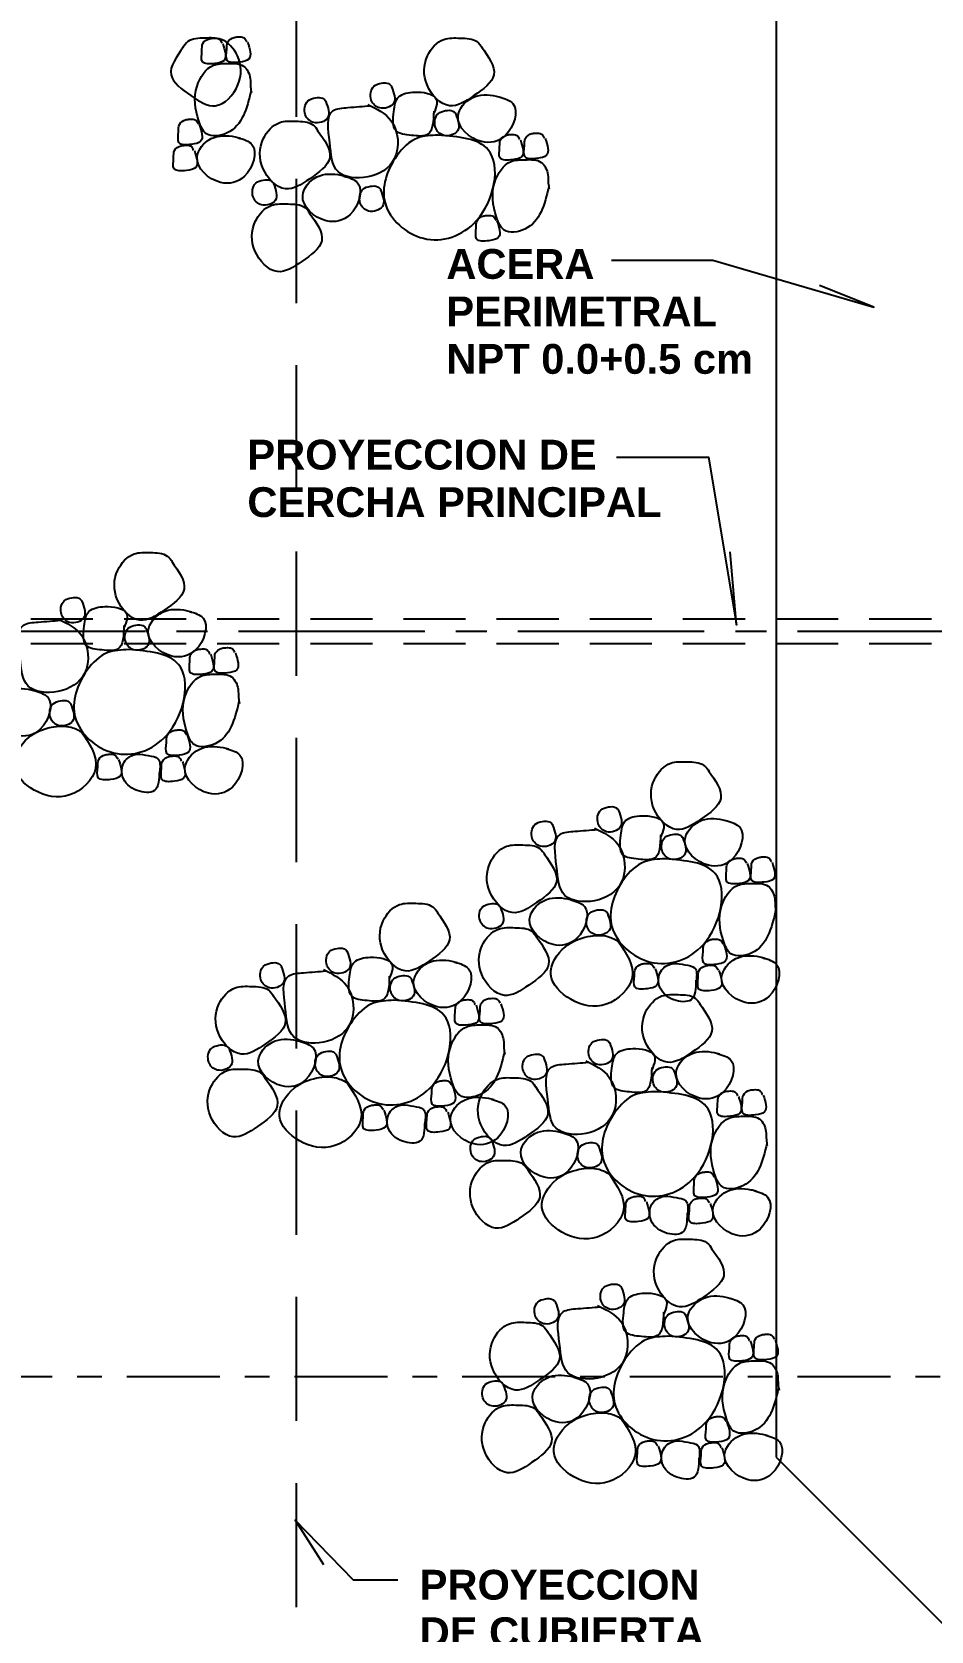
# Model space of a CAD drawing. Extents: x 504.5 to 598.6, y 648.3 to 688.4.
# Drawn here: x 512.47 to 516.09, y 661.04 to 667.48 of the extents above; entities that cross this region are included whole.
import ezdxf

# ---------------------------------------------------------------- set-up
doc = ezdxf.new("R2010")
doc.units = 0
doc.header["$MEASUREMENT"] = 0
doc.linetypes.add('CENTER2', pattern=[1.125, 0.75, -0.125, 0.125, -0.125])
doc.linetypes.add('HIDDEN', pattern=[0.375, 0.25, -0.125])
doc.layers.get('0').update_dxf_attribs({"linetype": 'CONTINUOUS'})
doc.layers.get('DEFPOINTS').update_dxf_attribs({"linetype": 'CONTINUOUS'})
for name, color, linetype in [('1', 6, 'CONTINUOUS'), ('2', 1, 'CONTINUOUS'), ('EJES', 6, 'CENTER2'), ('PROYECCIONES', 6, 'HIDDEN'), ('texturas', 6, 'CONTINUOUS')]:
    doc.layers.add(name, color=color, linetype=linetype)
doc.styles.add('ALR4', font='sanssb__.ttf')
doc.dimstyles.new('1-50', dxfattribs={"dimscale": 0.6, "dimtxt": 0.18, "dimasz": 0.18, "dimexe": 0.18, "dimexo": 0.0625, "dimgap": 0.09, "dimtad": 1, "dimzin": 4, "dimdsep": 46, "dimtxsty": 'Standard', "dimblk1": 'ARCHTICK', "dimblk2": 'ARCHTICK', "dimsah": 1, "dimcen": 0.09, "dimdle": 0.18, "dimclrd": 6, "dimclre": 6, "dimclrt": 1, "dimadec": 0, "dimazin": 0, "dimtfac": 1, "dimtofl": 0, "dimtmove": 0, "dimatfit": 3, "dimldrblk": 'ARCHTICK', "dimfxl": 1, "dimtolj": 1, "dimtzin": 4, "dimarcsym": 0})

# ---------------------------------------------------------------- blocks, each defined once
blk = doc.blocks.new('_ARCHTICK')
at = {"color": 0, "linetype": 'ByBlock', "const_width": 0.15}
blk.add_lwpolyline([(-0.5, -0.5), (0.5, 0.5)], dxfattribs=at)
blk = doc.blocks.new('*D73')
at = {"color": 6, "linetype": 'ByBlock', "transparency": 16777216}
blk.add_arc((531.3727, 659.0641), 0.8835, 0, 45, dxfattribs=at)
at = {"layer": 'DEFPOINTS', "color": 0, "linetype": 'ByBlock', "transparency": 16777216}
for p in [(534.3373, 662.0287), (532.2262, 659.2927), (505.4273, 659.0641), (531.3873, 659.0787), (544.8842, 659.0641)]:
    blk.add_point(p, dxfattribs=at)
at = {"color": 6, "linetype": 'ByBlock', "transparency": 16777216, "xscale": 0.108, "yscale": 0.108, "zscale": 0.108}
for p, rotation in [((531.9975, 659.6888), 134.9999999999654), ((532.2563, 659.0641), 270.0000000000001)]:
    blk.add_blockref('_ARCHTICK', p, dxfattribs=dict(at, rotation=rotation))
at = {"color": 1, "linetype": 'ByBlock', "transparency": 16777216, "insert": (532.2905, 659.4442), "char_height": 0.108, "attachment_point": 5, "rotation": 292.5, "style": 'ALR4'}
blk.add_mtext('\\A1;45.00°', dxfattribs=at)
blk = doc.blocks.new('*D249')
at = {"color": 6, "linetype": 'ByBlock', "transparency": 16777216}
blk.add_arc((519.1311, 659.0641), 0.7852, 135, 180, dxfattribs=at)
at = {"layer": 'DEFPOINTS', "color": 0, "linetype": 'ByBlock', "transparency": 16777216}
for p in [(516.1665, 662.0287), (518.4511, 659.4567), (505.4273, 659.0641), (519.1165, 659.0787), (544.8842, 659.0641)]:
    blk.add_point(p, dxfattribs=at)
at = {"color": 6, "linetype": 'ByBlock', "transparency": 16777216, "xscale": 0.108, "yscale": 0.108, "zscale": 0.108}
for p, rotation in [((518.5759, 659.6193), 45.00000000003484), ((518.3459, 659.0641), 269.9999999999998)]:
    blk.add_blockref('_ARCHTICK', p, dxfattribs=dict(at, rotation=rotation))
at = {"color": 1, "linetype": 'ByBlock', "transparency": 16777216, "insert": (518.3042, 659.4066), "char_height": 0.108, "attachment_point": 5, "rotation": 67.5, "style": 'ALR4'}
blk.add_mtext('\\A1;45.00°', dxfattribs=at)

msp = doc.modelspace()

# ---------------------------------------------------------------- linework, layer by layer
at = {"layer": '1'}
for points in [[(514.088, 667.1577), (514.063, 667.0633), (513.9989, 667.0597), (513.9365, 667.0775), (513.9276, 667.1559), (513.9472, 667.2146), (514.0114, 667.2342), (514.063, 667.2289), (514.0986, 667.2057), (514.1004, 667.1861), (514.088, 667.1488)], [(514.3516, 667.2146), (514.4068, 667.1879), (514.3766, 667.0597), (514.2804, 667.0348), (514.1859, 667.1363), (514.2429, 667.2111), (514.3391, 667.2182), (514.3605, 667.2128)], [(513.8225, 667.1844), (513.9169, 667.1185), (513.9294, 666.9654), (513.8225, 666.8924), (513.7032, 666.9138), (513.6693, 667.0313), (513.6836, 667.1594), (513.7423, 667.1719), (513.8332, 667.179)], [(514.177, 667.1452), (514.1842, 667.0775), (514.1289, 667.0597), (514.0951, 667.0918), (514.1058, 667.147), (514.1361, 667.1594), (514.1646, 667.1577), (514.1788, 667.1452)], [(514.106, 667.0607), (514.3078, 667.0014), (514.2603, 666.7167), (514.0467, 666.6456), (513.8924, 666.7879), (513.9398, 666.9777), (514.0229, 667.0489), (514.106, 667.0607)], [(514.5511, 666.8515), (514.4549, 666.6823), (514.3712, 666.6788), (514.3409, 666.7304), (514.3338, 666.871), (514.3997, 666.9547), (514.4549, 666.9618), (514.5209, 666.9511), (514.5476, 666.9013), (514.5494, 666.8675), (514.5529, 666.8443)], [(513.7263, 666.896), (513.7815, 666.8693), (513.7513, 666.7411), (513.6551, 666.7161), (513.5606, 666.8176), (513.6176, 666.8924), (513.7138, 666.8995), (513.7352, 666.8942)], [(513.8742, 666.8408), (513.8813, 666.7731), (513.8261, 666.7553), (513.7922, 666.7874), (513.8029, 666.8425), (513.8332, 666.855), (513.8617, 666.8532), (513.876, 666.8408)], [(514.3427, 666.7161), (514.3481, 666.6485), (514.3106, 666.636), (514.2608, 666.6432), (514.259, 666.6877), (514.2625, 666.7161), (514.2893, 666.7357), (514.3035, 666.7375), (514.3285, 666.734), (514.3391, 666.7179)], [(514.5328, 664.1679), (514.5827, 664.0557), (514.5025, 663.9721), (514.4045, 663.9311), (514.3137, 664.0148), (514.3154, 664.1323), (514.3813, 664.1982), (514.4473, 664.2035), (514.515, 664.1893), (514.5363, 664.1643)], [(515.0194, 664.1475), (515.2211, 664.0882), (515.1737, 663.8035), (514.96, 663.7324), (514.8057, 663.8747), (514.8532, 664.0645), (514.9363, 664.1357), (515.0194, 664.1475)], [(514.6397, 663.9827), (514.6949, 663.956), (514.6646, 663.8279), (514.5684, 663.8029), (514.474, 663.9044), (514.531, 663.9792), (514.6272, 663.9863), (514.6486, 663.981)], [(514.3564, 663.9525), (514.3635, 663.8848), (514.3083, 663.867), (514.2745, 663.8991), (514.2851, 663.9543), (514.3154, 663.9667), (514.3439, 663.9649), (514.3582, 663.9525)], [(514.7875, 663.9276), (514.7947, 663.8599), (514.7394, 663.8421), (514.7056, 663.8741), (514.7163, 663.9293), (514.7466, 663.9418), (514.7751, 663.94), (514.7893, 663.9276)], [(514.5007, 663.835), (514.5506, 663.7228), (514.4704, 663.6391), (514.3724, 663.5982), (514.2816, 663.6819), (514.2834, 663.7994), (514.3493, 663.8652), (514.4152, 663.8706), (514.4829, 663.8563), (514.5043, 663.8314)], [(514.8285, 663.819), (514.8873, 663.6694), (514.7822, 663.5626), (514.6397, 663.5822), (514.5595, 663.6819), (514.6183, 663.794), (514.7091, 663.835), (514.7893, 663.835), (514.8356, 663.8136)], [(514.173, 663.7321), (514.2282, 663.7054), (514.1979, 663.5772), (514.1017, 663.5522), (514.0073, 663.6537), (514.0643, 663.7285), (514.1605, 663.7356), (514.1819, 663.7303)], [(514.9799, 663.705), (514.9853, 663.6374), (514.9479, 663.6249), (514.898, 663.632), (514.8962, 663.6765), (514.8998, 663.705), (514.9265, 663.7246), (514.9407, 663.7264), (514.9657, 663.7228), (514.9764, 663.7068)], [(515.1438, 663.6587), (515.1242, 663.5804), (515.0547, 663.5804), (514.996, 663.6374), (515.0066, 663.7015), (515.0547, 663.7264), (515.0993, 663.721), (515.1385, 663.7086), (515.1456, 663.6587)], [(514.2585, 663.5594), (514.2638, 663.4917), (514.2264, 663.4793), (514.1765, 663.4864), (514.1747, 663.5309), (514.1783, 663.5594), (514.205, 663.5789), (514.2193, 663.5807), (514.2442, 663.5772), (514.2549, 663.5611)], [(514.3582, 663.5647), (514.3636, 663.4971), (514.3262, 663.4846), (514.2763, 663.4917), (514.2745, 663.5362), (514.2781, 663.5647), (514.3048, 663.5843), (514.319, 663.5861), (514.344, 663.5825), (514.3547, 663.5665)], [(515.1581, 663.5655), (515.208, 663.4534), (515.1278, 663.3697), (515.0298, 663.3287), (514.939, 663.4124), (514.9408, 663.5299), (515.0067, 663.5958), (515.0726, 663.6011), (515.1403, 663.5869), (515.1617, 663.562)], [(514.3725, 663.3689), (514.2763, 663.1997), (514.1926, 663.1962), (514.1623, 663.2478), (514.1551, 663.3885), (514.2211, 663.4721), (514.2763, 663.4793), (514.3422, 663.4686), (514.3689, 663.4187), (514.3707, 663.3849), (514.3743, 663.3618)], [(514.7965, 663.4053), (514.8036, 663.3376), (514.7484, 663.3198), (514.7145, 663.3519), (514.7252, 663.4071), (514.7555, 663.4195), (514.784, 663.4178), (514.7982, 663.4053)], [(514.531, 663.3465), (514.5381, 663.2789), (514.4829, 663.2611), (514.4491, 663.2931), (514.4598, 663.3483), (514.49, 663.3608), (514.5185, 663.359), (514.5328, 663.3465)], [(514.9657, 663.3074), (514.9408, 663.213), (514.8766, 663.2095), (514.8143, 663.2273), (514.8054, 663.3056), (514.825, 663.3643), (514.8891, 663.3839), (514.9408, 663.3786), (514.9764, 663.3554), (514.9782, 663.3359), (514.9657, 663.2985)], [(514.7003, 663.3341), (514.7947, 663.2682), (514.8071, 663.1151), (514.7003, 663.0421), (514.5809, 663.0635), (514.547, 663.181), (514.5613, 663.3092), (514.6201, 663.3216), (514.7109, 663.3287)], [(515.0548, 663.2949), (515.0619, 663.2273), (515.0067, 663.2095), (514.9728, 663.2415), (514.9835, 663.2967), (515.0138, 663.3092), (515.0423, 663.3074), (515.0565, 663.2949)], [(514.4972, 663.2308), (514.547, 663.1187), (514.4669, 663.035), (514.3689, 662.994), (514.278, 663.0777), (514.2798, 663.1952), (514.3457, 663.2611), (514.4117, 663.2664), (514.4794, 663.2522), (514.5007, 663.2273)], [(514.3208, 663.1802), (514.376, 663.1535), (514.3458, 663.0253), (514.2496, 663.0004), (514.1551, 663.1018), (514.2121, 663.1766), (514.3083, 663.1837), (514.3297, 663.1784)], [(514.9837, 663.2105), (515.1855, 663.1511), (515.1381, 662.8665), (514.9244, 662.7953), (514.7701, 662.9376), (514.8176, 663.1274), (514.9007, 663.1986), (514.9837, 663.2105)], [(514.3208, 663.0154), (514.3279, 662.9478), (514.2727, 662.93), (514.2389, 662.962), (514.2495, 663.0172), (514.2798, 663.0296), (514.3083, 663.0279), (514.3226, 663.0154)], [(514.6041, 663.0457), (514.6593, 663.019), (514.629, 662.8908), (514.5328, 662.8659), (514.4384, 662.9673), (514.4954, 663.0421), (514.5916, 663.0492), (514.613, 663.0439)], [(514.7519, 662.9905), (514.759, 662.9228), (514.7038, 662.905), (514.67, 662.9371), (514.6807, 662.9923), (514.7109, 663.0047), (514.7394, 663.0029), (514.7537, 662.9905)], [(514.4651, 662.8979), (514.515, 662.7857), (514.4348, 662.7021), (514.3368, 662.6611), (514.246, 662.7448), (514.2478, 662.8623), (514.3137, 662.9282), (514.3796, 662.9335), (514.4473, 662.9193), (514.4687, 662.8943)], [(514.7929, 662.8819), (514.8517, 662.7323), (514.7466, 662.6255), (514.6041, 662.6451), (514.5239, 662.7448), (514.5827, 662.857), (514.6735, 662.8979), (514.7537, 662.8979), (514.8, 662.8765)], [(514.9443, 662.7679), (514.9497, 662.7003), (514.9122, 662.6878), (514.8624, 662.695), (514.8606, 662.7395), (514.8642, 662.7679), (514.8909, 662.7875), (514.9051, 662.7893), (514.9301, 662.7857), (514.9408, 662.7697)], [(515.1082, 662.7217), (515.0886, 662.6433), (515.0191, 662.6433), (514.9604, 662.7003), (514.971, 662.7644), (515.0191, 662.7893), (515.0637, 662.784), (515.1029, 662.7715), (515.11, 662.7217)]]:
    msp.add_spline(points, degree=3, dxfattribs=at)
at = {"layer": '2'}
for points in [[(514.8033, 666.5579), (515.2116, 666.5579), (515.8604, 666.3684), (515.6417, 666.4559)], [(514.824, 665.7644), (515.1947, 665.7644), (515.3064, 665.0894), (515.281, 665.3838)], [(513.9439, 661.2437), (513.7657, 661.2437), (513.5301, 661.4854), (513.6447, 661.3073)]]:
    msp.add_lwpolyline(points, dxfattribs=at)
for points in [[(513.0808, 667.4158), (513.0309, 667.3036), (513.111, 667.22), (513.209, 667.179), (513.2999, 667.2627), (513.2981, 667.3802), (513.2322, 667.4461), (513.1663, 667.4514), (513.0986, 667.4372), (513.0772, 667.4122)], [(513.2388, 667.4294), (513.2442, 667.3617), (513.2068, 667.3493), (513.1569, 667.3564), (513.1551, 667.4009), (513.1587, 667.4294), (513.1854, 667.449), (513.1996, 667.4507), (513.2246, 667.4472), (513.2353, 667.4312)], [(513.3386, 667.4347), (513.3439, 667.3671), (513.3065, 667.3546), (513.2566, 667.3617), (513.2549, 667.4062), (513.2584, 667.4347), (513.2851, 667.4543), (513.2994, 667.4561), (513.3243, 667.4525), (513.335, 667.4365)], [(514.2804, 667.4158), (514.3302, 667.3036), (514.2501, 667.22), (514.1521, 667.179), (514.0612, 667.2627), (514.063, 667.3802), (514.1289, 667.4461), (514.1948, 667.4514), (514.2625, 667.4372), (514.2839, 667.4122)], [(513.3528, 667.2389), (513.2566, 667.0698), (513.1729, 667.0662), (513.1426, 667.1178), (513.1355, 667.2585), (513.2014, 667.3421), (513.2566, 667.3493), (513.3225, 667.3386), (513.3493, 667.2887), (513.3511, 667.2549), (513.3546, 667.2318)], [(513.6533, 667.1968), (513.6604, 667.1292), (513.6052, 667.1114), (513.5713, 667.1434), (513.582, 667.1986), (513.6123, 667.2111), (513.6408, 667.2093), (513.6551, 667.1968)], [(513.9187, 667.2556), (513.9258, 667.1879), (513.8706, 667.1701), (513.8368, 667.2022), (513.8475, 667.2574), (513.8777, 667.2698), (513.9062, 667.268), (513.9205, 667.2556)], [(513.1444, 667.1036), (513.1497, 667.0359), (513.1123, 667.0235), (513.0625, 667.0306), (513.0607, 667.0751), (513.0642, 667.1036), (513.091, 667.1232), (513.1052, 667.1249), (513.1301, 667.1214), (513.1408, 667.1054)], [(513.6194, 667.0811), (513.6693, 666.9689), (513.5891, 666.8853), (513.4912, 666.8443), (513.4003, 666.928), (513.4021, 667.0455), (513.468, 667.1114), (513.5339, 667.1167), (513.6016, 667.1025), (513.623, 667.0775)], [(513.1248, 666.9985), (513.1301, 666.9309), (513.0927, 666.9184), (513.0429, 666.9256), (513.0411, 666.9701), (513.0446, 666.9985), (513.0714, 667.0181), (513.0856, 667.0199), (513.1106, 667.0163), (513.1212, 667.0003)], [(513.3012, 667.0502), (513.3564, 667.0235), (513.3261, 666.8953), (513.2299, 666.8704), (513.1355, 666.9718), (513.1925, 667.0466), (513.2887, 667.0537), (513.3101, 667.0484)], [(514.4371, 667.0419), (514.4425, 666.9743), (514.4051, 666.9618), (514.3552, 666.9689), (514.3534, 667.0135), (514.357, 667.0419), (514.3837, 667.0615), (514.3979, 667.0633), (514.4229, 667.0597), (514.4336, 667.0437)], [(514.5369, 667.0473), (514.5422, 666.9796), (514.5048, 666.9672), (514.4549, 666.9743), (514.4532, 667.0188), (514.4567, 667.0473), (514.4834, 667.0669), (514.4977, 667.0686), (514.5226, 667.0651), (514.5333, 667.0491)], [(513.4431, 666.8657), (513.4502, 666.798), (513.395, 666.7802), (513.3611, 666.8123), (513.3718, 666.8675), (513.4021, 666.8799), (513.4306, 666.8782), (513.4448, 666.8657)], [(513.5874, 666.7482), (513.6372, 666.636), (513.5571, 666.5524), (513.4591, 666.5114), (513.3682, 666.5951), (513.37, 666.7126), (513.4359, 666.7785), (513.5018, 666.7838), (513.5695, 666.7696), (513.5909, 666.7446)], [(513.0334, 665.3448), (513.0833, 665.2326), (513.0031, 665.1489), (512.9052, 665.108), (512.8143, 665.1917), (512.8161, 665.3092), (512.882, 665.375), (512.9479, 665.3804), (513.0156, 665.3661), (513.037, 665.3412)], [(512.6718, 665.1845), (512.6789, 665.1169), (512.6237, 665.0991), (512.5898, 665.1311), (512.6005, 665.1863), (512.6308, 665.1988), (512.6593, 665.197), (512.6736, 665.1845)], [(512.841, 665.0866), (512.8161, 664.9923), (512.752, 664.9887), (512.6896, 665.0065), (512.6807, 665.0848), (512.7003, 665.1436), (512.7644, 665.1632), (512.8161, 665.1578), (512.8517, 665.1347), (512.8535, 665.1151), (512.841, 665.0777)], [(513.1047, 665.1436), (513.1599, 665.1169), (513.1296, 664.9887), (513.0334, 664.9638), (512.939, 665.0653), (512.996, 665.14), (513.0922, 665.1472), (513.1136, 665.1418)], [(512.5756, 665.1133), (512.67, 665.0475), (512.6825, 664.8944), (512.5756, 664.8214), (512.4562, 664.8427), (512.4224, 664.9602), (512.4366, 665.0884), (512.4954, 665.1009), (512.5863, 665.108)], [(512.9301, 665.0742), (512.9372, 665.0065), (512.882, 664.9887), (512.8482, 665.0208), (512.8588, 665.0759), (512.8891, 665.0884), (512.9176, 665.0866), (512.9319, 665.0742)], [(512.8591, 664.9897), (513.0609, 664.9304), (513.0134, 664.6457), (512.7997, 664.5745), (512.6454, 664.7169), (512.6929, 664.9067), (512.776, 664.9778), (512.8591, 664.9897)], [(513.1902, 664.9709), (513.1955, 664.9033), (513.1581, 664.8908), (513.1083, 664.8979), (513.1065, 664.9424), (513.11, 664.9709), (513.1368, 664.9905), (513.151, 664.9923), (513.176, 664.9887), (513.1866, 664.9727)], [(513.29, 664.9763), (513.2953, 664.9086), (513.2579, 664.8961), (513.208, 664.9033), (513.2062, 664.9478), (513.2098, 664.9763), (513.2365, 664.9958), (513.2508, 664.9976), (513.2757, 664.9941), (513.2864, 664.978)], [(513.3042, 664.7804), (513.208, 664.6113), (513.1243, 664.6077), (513.094, 664.6594), (513.0869, 664.8), (513.1528, 664.8837), (513.208, 664.8908), (513.2739, 664.8801), (513.3007, 664.8303), (513.3024, 664.7964), (513.306, 664.7733)], [(512.4794, 664.8249), (512.5346, 664.7982), (512.5043, 664.67), (512.4081, 664.6451), (512.3137, 664.7466), (512.3707, 664.8214), (512.4669, 664.8285), (512.4883, 664.8231)], [(512.6273, 664.7697), (512.6344, 664.7021), (512.5792, 664.6843), (512.5453, 664.7163), (512.556, 664.7715), (512.5863, 664.784), (512.6148, 664.7822), (512.629, 664.7697)], [(512.6682, 664.6611), (512.727, 664.5116), (512.6219, 664.4048), (512.4794, 664.4244), (512.3992, 664.5241), (512.458, 664.6362), (512.5489, 664.6772), (512.629, 664.6772), (512.6754, 664.6558)], [(513.0958, 664.6451), (513.1011, 664.5775), (513.0637, 664.565), (513.0138, 664.5721), (513.0121, 664.6166), (513.0156, 664.6451), (513.0423, 664.6647), (513.0566, 664.6665), (513.0815, 664.6629), (513.0922, 664.6469)], [(513.2526, 664.5917), (513.3078, 664.565), (513.2775, 664.4368), (513.1813, 664.4119), (513.0869, 664.5134), (513.1439, 664.5881), (513.2401, 664.5953), (513.2615, 664.5899)], [(512.8197, 664.5472), (512.825, 664.4796), (512.7876, 664.4671), (512.7377, 664.4742), (512.7359, 664.5187), (512.7395, 664.5472), (512.7662, 664.5668), (512.7805, 664.5686), (512.8054, 664.565), (512.8161, 664.549)], [(512.9836, 664.5009), (512.964, 664.4226), (512.8945, 664.4226), (512.8357, 664.4796), (512.8464, 664.5436), (512.8945, 664.5686), (512.939, 664.5632), (512.9782, 664.5508), (512.9853, 664.5009)], [(513.0762, 664.5401), (513.0815, 664.4724), (513.0441, 664.46), (512.9942, 664.4671), (512.9925, 664.5116), (512.996, 664.5401), (513.0227, 664.5597), (513.037, 664.5614), (513.0619, 664.5579), (513.0726, 664.5419)], [(515.1937, 664.5026), (515.2436, 664.3904), (515.1634, 664.3068), (515.0654, 664.2658), (514.9746, 664.3495), (514.9764, 664.467), (515.0423, 664.5329), (515.1082, 664.5382), (515.1759, 664.524), (515.1973, 664.499)], [(514.8321, 664.3424), (514.8392, 664.2747), (514.784, 664.2569), (514.7501, 664.289), (514.7608, 664.3441), (514.7911, 664.3566), (514.8196, 664.3548), (514.8338, 664.3424)], [(515.0013, 664.2444), (514.9764, 664.1501), (514.9122, 664.1465), (514.8499, 664.1643), (514.841, 664.2427), (514.8606, 664.3014), (514.9247, 664.321), (514.9764, 664.3157), (515.012, 664.2925), (515.0138, 664.2729), (515.0013, 664.2355)], [(515.265, 664.3014), (515.3202, 664.2747), (515.2899, 664.1465), (515.1937, 664.1216), (515.0993, 664.2231), (515.1563, 664.2979), (515.2525, 664.305), (515.2739, 664.2996)], [(514.5666, 664.2836), (514.5737, 664.216), (514.5185, 664.1982), (514.4847, 664.2302), (514.4954, 664.2854), (514.5256, 664.2979), (514.5542, 664.2961), (514.5684, 664.2836)], [(514.7359, 664.2712), (514.8303, 664.2053), (514.8428, 664.0522), (514.7359, 663.9792), (514.6165, 664.0005), (514.5827, 664.118), (514.5969, 664.2462), (514.6557, 664.2587), (514.7466, 664.2658)], [(515.0904, 664.232), (515.0975, 664.1643), (515.0423, 664.1465), (515.0084, 664.1786), (515.0191, 664.2338), (515.0494, 664.2462), (515.0779, 664.2444), (515.0922, 664.232)], [(515.3505, 664.1287), (515.3558, 664.0611), (515.3184, 664.0486), (515.2685, 664.0557), (515.2667, 664.1002), (515.2703, 664.1287), (515.297, 664.1483), (515.3113, 664.1501), (515.3362, 664.1465), (515.3469, 664.1305)], [(515.4502, 664.1341), (515.4556, 664.0664), (515.4182, 664.054), (515.3683, 664.0611), (515.3665, 664.1056), (515.3701, 664.1341), (515.3968, 664.1537), (515.411, 664.1554), (515.436, 664.1519), (515.4467, 664.1359)], [(515.4645, 663.9382), (515.3683, 663.7691), (515.2846, 663.7655), (515.2543, 663.8172), (515.2471, 663.9578), (515.3131, 664.0415), (515.3683, 664.0486), (515.4342, 664.0379), (515.4609, 663.9881), (515.4627, 663.9543), (515.4663, 663.9311)], [(514.1017, 663.9332), (514.1516, 663.8211), (514.0714, 663.7374), (513.9734, 663.6964), (513.8826, 663.7801), (513.8844, 663.8976), (513.9503, 663.9635), (514.0162, 663.9688), (514.0839, 663.9546), (514.1053, 663.9297)], [(515.2561, 663.8029), (515.2614, 663.7353), (515.224, 663.7228), (515.1741, 663.7299), (515.1723, 663.7745), (515.1759, 663.8029), (515.2026, 663.8225), (515.2169, 663.8243), (515.2418, 663.8207), (515.2525, 663.8047)], [(513.7401, 663.773), (513.7472, 663.7054), (513.692, 663.6875), (513.6581, 663.7196), (513.6688, 663.7748), (513.6991, 663.7872), (513.7276, 663.7855), (513.7418, 663.773)], [(513.9093, 663.6751), (513.8844, 663.5807), (513.8202, 663.5772), (513.7579, 663.595), (513.749, 663.6733), (513.7686, 663.7321), (513.8327, 663.7516), (513.8844, 663.7463), (513.92, 663.7232), (513.9218, 663.7036), (513.9093, 663.6662)], [(515.4128, 663.7495), (515.4681, 663.7228), (515.4378, 663.5946), (515.3416, 663.5697), (515.2471, 663.6712), (515.3042, 663.746), (515.4004, 663.7531), (515.4217, 663.7477)], [(513.4746, 663.7143), (513.4817, 663.6466), (513.4265, 663.6288), (513.3927, 663.6608), (513.4034, 663.716), (513.4336, 663.7285), (513.4621, 663.7267), (513.4764, 663.7143)], [(513.6439, 663.7018), (513.7383, 663.6359), (513.7507, 663.4828), (513.6439, 663.4098), (513.5245, 663.4312), (513.4907, 663.5487), (513.5049, 663.6769), (513.5637, 663.6893), (513.6545, 663.6964)], [(513.9984, 663.6626), (514.0055, 663.595), (513.9503, 663.5772), (513.9164, 663.6092), (513.9271, 663.6644), (513.9574, 663.6769), (513.9859, 663.6751), (514.0002, 663.6626)], [(515.2365, 663.6979), (515.2418, 663.6302), (515.2044, 663.6178), (515.1545, 663.6249), (515.1527, 663.6694), (515.1563, 663.6979), (515.183, 663.7175), (515.1973, 663.7193), (515.2222, 663.7157), (515.2329, 663.6997)], [(513.4408, 663.5985), (513.4907, 663.4864), (513.4105, 663.4027), (513.3125, 663.3618), (513.2216, 663.4454), (513.2234, 663.5629), (513.2893, 663.6288), (513.3553, 663.6341), (513.423, 663.6199), (513.4443, 663.595)], [(513.9274, 663.5782), (514.1291, 663.5189), (514.0817, 663.2342), (513.868, 663.163), (513.7137, 663.3053), (513.7612, 663.4951), (513.8443, 663.5663), (513.9274, 663.5782)], [(513.5477, 663.4134), (513.6029, 663.3867), (513.5726, 663.2585), (513.4764, 663.2336), (513.382, 663.3351), (513.439, 663.4098), (513.5352, 663.4169), (513.5566, 663.4116)], [(513.2644, 663.3831), (513.2715, 663.3155), (513.2163, 663.2977), (513.1825, 663.3297), (513.1931, 663.3849), (513.2234, 663.3974), (513.2519, 663.3956), (513.2662, 663.3831)], [(513.6955, 663.3582), (513.7026, 663.2905), (513.6474, 663.2727), (513.6136, 663.3048), (513.6243, 663.36), (513.6545, 663.3724), (513.6831, 663.3707), (513.6973, 663.3582)], [(515.2294, 663.3643), (515.2846, 663.3376), (515.2543, 663.2095), (515.1581, 663.1845), (515.0637, 663.286), (515.1207, 663.3608), (515.2169, 663.3679), (515.2383, 663.3626)], [(513.4087, 663.2656), (513.4586, 663.1535), (513.3784, 663.0698), (513.2804, 663.0288), (513.1896, 663.1125), (513.1914, 663.23), (513.2573, 663.2959), (513.3232, 663.3012), (513.3909, 663.287), (513.4123, 663.2621)], [(513.7365, 663.2496), (513.7953, 663.1001), (513.6902, 662.9932), (513.5477, 663.0128), (513.4675, 663.1125), (513.5263, 663.2247), (513.6171, 663.2656), (513.6973, 663.2656), (513.7436, 663.2443)], [(514.164, 663.2336), (514.1694, 663.1659), (514.132, 663.1535), (514.0821, 663.1606), (514.0803, 663.2051), (514.0839, 663.2336), (514.1106, 663.2532), (514.1249, 663.2549), (514.1498, 663.2514), (514.1605, 663.2354)], [(515.4146, 663.197), (515.42, 663.1293), (515.3826, 663.1169), (515.3327, 663.124), (515.3309, 663.1685), (515.3345, 663.197), (515.3612, 663.2166), (515.3754, 663.2184), (515.4004, 663.2148), (515.4111, 663.1988)], [(513.8879, 663.1357), (513.8933, 663.068), (513.8559, 663.0555), (513.806, 663.0627), (513.8042, 663.1072), (513.8078, 663.1357), (513.8345, 663.1552), (513.8487, 663.157), (513.8737, 663.1535), (513.8844, 663.1374)], [(514.0518, 663.0894), (514.0322, 663.011), (513.9627, 663.011), (513.904, 663.068), (513.9146, 663.1321), (513.9627, 663.157), (514.0073, 663.1517), (514.0465, 663.1392), (514.0536, 663.0894)], [(515.3149, 663.1917), (515.3202, 663.124), (515.2828, 663.1115), (515.2329, 663.1187), (515.2311, 663.1632), (515.2347, 663.1917), (515.2614, 663.2112), (515.2757, 663.213), (515.3006, 663.2095), (515.3113, 663.1934)], [(514.1445, 663.1285), (514.1498, 663.0609), (514.1124, 663.0484), (514.0625, 663.0555), (514.0607, 663.1001), (514.0643, 663.1285), (514.091, 663.1481), (514.1053, 663.1499), (514.1302, 663.1463), (514.1409, 663.1303)], [(515.4289, 663.0012), (515.3327, 662.832), (515.2489, 662.8285), (515.2187, 662.8801), (515.2115, 663.0207), (515.2775, 663.1044), (515.3327, 663.1115), (515.3986, 663.1009), (515.4253, 663.051), (515.4271, 663.0172), (515.4307, 662.994)], [(515.2204, 662.8659), (515.2258, 662.7982), (515.1884, 662.7857), (515.1385, 662.7929), (515.1367, 662.8374), (515.1403, 662.8659), (515.167, 662.8854), (515.1813, 662.8872), (515.2062, 662.8837), (515.2169, 662.8676)], [(515.2008, 662.7608), (515.2062, 662.6932), (515.1688, 662.6807), (515.1189, 662.6878), (515.1171, 662.7323), (515.1207, 662.7608), (515.1474, 662.7804), (515.1617, 662.7822), (515.1866, 662.7786), (515.1973, 662.7626)], [(515.3772, 662.8125), (515.4324, 662.7857), (515.4022, 662.6576), (515.306, 662.6326), (515.2115, 662.7341), (515.2685, 662.8089), (515.3647, 662.816), (515.3861, 662.8107)], [(515.2056, 662.581), (515.2555, 662.4688), (515.1753, 662.3852), (515.0773, 662.3442), (514.9865, 662.4279), (514.9882, 662.5454), (515.0541, 662.6113), (515.1201, 662.6166), (515.1878, 662.6024), (515.2091, 662.5774)], [(514.8439, 662.4208), (514.8511, 662.3531), (514.7958, 662.3353), (514.762, 662.3674), (514.7727, 662.4225), (514.803, 662.435), (514.8315, 662.4332), (514.8457, 662.4208)], [(515.0132, 662.3229), (514.9882, 662.2285), (514.9241, 662.2249), (514.8617, 662.2427), (514.8528, 662.3211), (514.8724, 662.3798), (514.9366, 662.3994), (514.9882, 662.3941), (515.0239, 662.3709), (515.0256, 662.3513), (515.0132, 662.3139)], [(515.2768, 662.3798), (515.3321, 662.3531), (515.3018, 662.2249), (515.2056, 662.2), (515.1112, 662.3015), (515.1682, 662.3763), (515.2644, 662.3834), (515.2857, 662.378)], [(514.5785, 662.362), (514.5856, 662.2944), (514.5304, 662.2766), (514.4965, 662.3086), (514.5072, 662.3638), (514.5375, 662.3763), (514.566, 662.3745), (514.5803, 662.362)], [(514.7477, 662.3496), (514.8422, 662.2837), (514.8546, 662.1306), (514.7477, 662.0576), (514.6284, 662.079), (514.5945, 662.1964), (514.6088, 662.3246), (514.6676, 662.3371), (514.7584, 662.3442)], [(515.1022, 662.3104), (515.1094, 662.2427), (515.0541, 662.2249), (515.0203, 662.257), (515.031, 662.3122), (515.0613, 662.3246), (515.0898, 662.3229), (515.104, 662.3104)], [(514.5446, 662.2463), (514.5945, 662.1341), (514.5144, 662.0505), (514.4164, 662.0095), (514.3255, 662.0932), (514.3273, 662.2107), (514.3932, 662.2766), (514.4591, 662.2819), (514.5268, 662.2677), (514.5482, 662.2427)], [(515.0312, 662.2259), (515.233, 662.1666), (515.1855, 661.8819), (514.9719, 661.8108), (514.8176, 661.9531), (514.8651, 662.1429), (514.9481, 662.2141), (515.0312, 662.2259)], [(515.3623, 662.2071), (515.3677, 662.1395), (515.3303, 662.127), (515.2804, 662.1341), (515.2786, 662.1786), (515.2822, 662.2071), (515.3089, 662.2267), (515.3232, 662.2285), (515.3481, 662.2249), (515.3588, 662.2089)], [(515.4621, 662.2125), (515.4675, 662.1448), (515.43, 662.1324), (515.3802, 662.1395), (515.3784, 662.184), (515.3819, 662.2125), (515.4087, 662.2321), (515.4229, 662.2338), (515.4479, 662.2303), (515.4585, 662.2143)], [(515.4764, 662.0166), (515.3802, 661.8475), (515.2964, 661.844), (515.2661, 661.8956), (515.259, 662.0362), (515.3249, 662.1199), (515.3802, 662.127), (515.4461, 662.1163), (515.4728, 662.0665), (515.4746, 662.0327), (515.4781, 662.0095)], [(514.6515, 662.0611), (514.7068, 662.0344), (514.6765, 661.9063), (514.5803, 661.8813), (514.4859, 661.9828), (514.5429, 662.0576), (514.6391, 662.0647), (514.6604, 662.0594)], [(514.3683, 662.0309), (514.3754, 661.9632), (514.3202, 661.9454), (514.2863, 661.9775), (514.297, 662.0327), (514.3273, 662.0451), (514.3558, 662.0433), (514.3701, 662.0309)], [(514.7994, 662.006), (514.8065, 661.9383), (514.7513, 661.9205), (514.7174, 661.9525), (514.7281, 662.0077), (514.7584, 662.0202), (514.7869, 662.0184), (514.8012, 662.006)], [(514.5126, 661.9134), (514.5625, 661.8012), (514.4823, 661.7176), (514.3843, 661.6766), (514.2935, 661.7603), (514.2952, 661.8778), (514.3612, 661.9436), (514.4271, 661.949), (514.4948, 661.9347), (514.5161, 661.9098)], [(514.8404, 661.8974), (514.8992, 661.7478), (514.7941, 661.641), (514.6515, 661.6606), (514.5714, 661.7603), (514.6302, 661.8724), (514.721, 661.9134), (514.8012, 661.9134), (514.8475, 661.892)], [(515.2679, 661.8813), (515.2733, 661.8137), (515.2359, 661.8012), (515.186, 661.8083), (515.1842, 661.8529), (515.1878, 661.8813), (515.2145, 661.9009), (515.2287, 661.9027), (515.2537, 661.8991), (515.2644, 661.8831)], [(514.9918, 661.7834), (514.9971, 661.7158), (514.9597, 661.7033), (514.9098, 661.7104), (514.9081, 661.7549), (514.9116, 661.7834), (514.9384, 661.803), (514.9526, 661.8048), (514.9775, 661.8012), (514.9882, 661.7852)], [(515.1557, 661.7371), (515.1361, 661.6588), (515.0666, 661.6588), (515.0078, 661.7158), (515.0185, 661.7799), (515.0666, 661.8048), (515.1112, 661.7994), (515.1503, 661.787), (515.1575, 661.7371)], [(515.4247, 661.8279), (515.4799, 661.8012), (515.4496, 661.673), (515.3534, 661.6481), (515.259, 661.7496), (515.316, 661.8244), (515.4122, 661.8315), (515.4336, 661.8261)], [(515.2483, 661.7763), (515.2537, 661.7086), (515.2163, 661.6962), (515.1664, 661.7033), (515.1646, 661.7478), (515.1682, 661.7763), (515.1949, 661.7959), (515.2091, 661.7977), (515.2341, 661.7941), (515.2448, 661.7781)]]:
    msp.add_spline(points, degree=3, dxfattribs=at)
at = {"layer": 'EJES'}
msp.add_line((505.4273, 665.0641), (544.8842, 665.0641), dxfattribs=at)
at = {"layer": 'EJES', "ltscale": 0.5}
msp.add_line((505.4273, 662.0641), (544.8842, 662.0641), dxfattribs=at)
at = {"layer": 'PROYECCIONES', "color": 3, "ltscale": 2}
msp.add_line((513.5342, 678.8849), (513.5342, 657.2641), dxfattribs=at)
at = {"layer": 'PROYECCIONES'}
for p, q in [((512.0915, 665.1141), (516.1665, 665.1141)), ((512.0915, 665.0141), (516.1665, 665.0141))]:
    msp.add_line(p, q, dxfattribs=at)
at = {"layer": 'texturas', "color": 1}
for p, q in [((515.4665, 673.926), (515.4665, 661.7387)), ((515.4665, 661.7387), (518.4165, 658.7887))]:
    msp.add_line(p, q, dxfattribs=at)

# ---------------------------------------------------------------- texts
at = {"layer": '2', "style": 'ALR4'}
for s, p in [('ACERA', (514.139, 666.4823)), ('PERIMETRAL', (514.139, 666.2912)), ('NPT 0.0+0.5 cm', (514.139, 666.1001)), ('PROYECCION DE', (513.338, 665.7147)), ('CERCHA PRINCIPAL', (513.338, 665.5236)), ('PROYECCION', (514.0316, 661.1658)), ('DE CUBIERTA', (514.0316, 660.9747))]:
    msp.add_text(s, height=0.12, dxfattribs=at).set_placement(p)

# ---------------------------------------------------------------- dimensions: what is measured, and where the dimension line sits
at = {"layer": '2'}
for base, line1, line2, picture, middle in [((532.2262, 659.2927), ((505.4273, 659.0641), (544.8842, 659.0641)), ((534.3373, 662.0287), (531.3873, 659.0787)), '*D73', (532.2905, 659.4442)), ((518.4511, 659.4567), ((516.1665, 662.0287), (519.1165, 659.0787)), ((505.4273, 659.0641), (544.8842, 659.0641)), '*D249', (518.3042, 659.4066))]:
    dim = msp.add_angular_dim_2l(base=base, line1=line1, line2=line2, dimstyle='1-50', override={"dimtxsty": 'ALR4', "dimadec": 2, "dimazin": 1}, dxfattribs=at)
    dim.commit()
    dim.dimension.update_dxf_attribs({"geometry": picture, "text_midpoint": middle})

doc.saveas('drawing.dxf')
